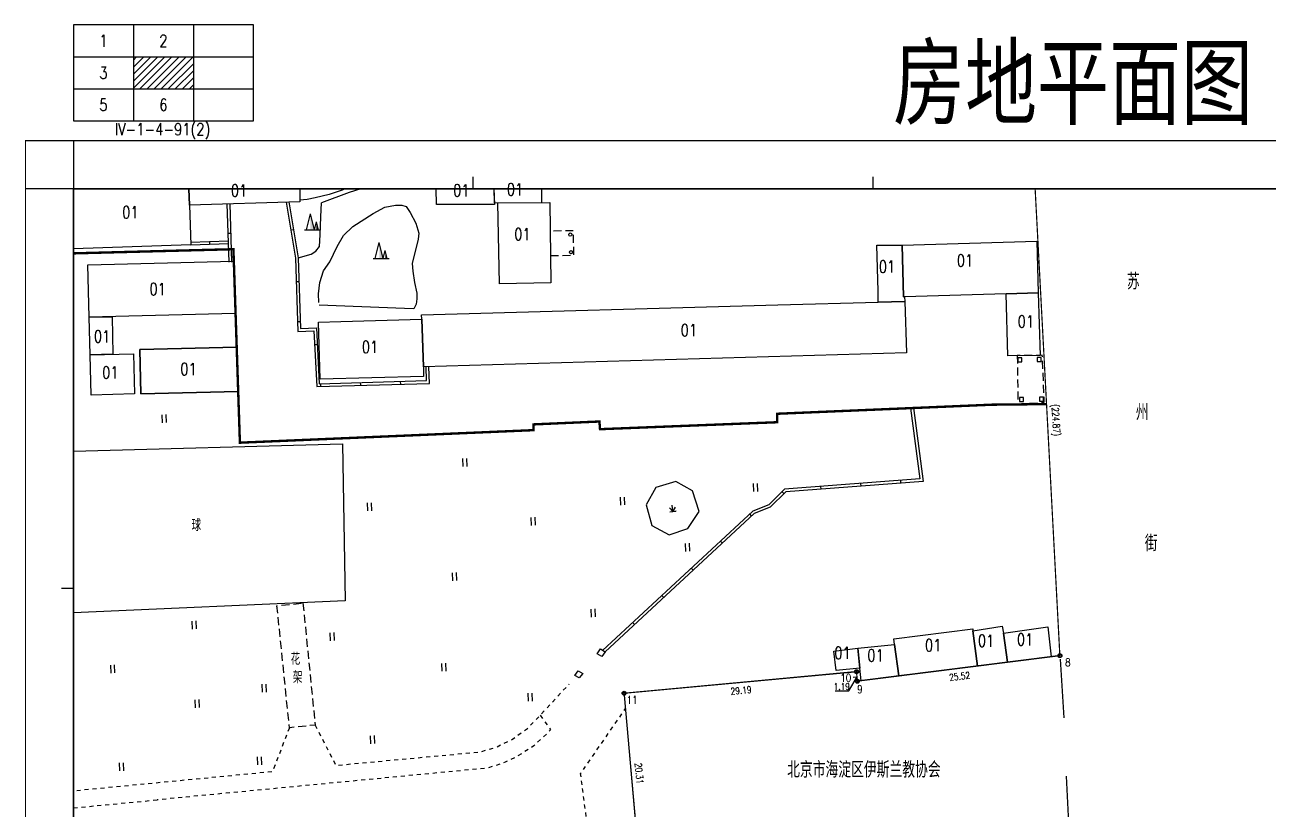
# Model space of a CAD drawing. Extents: x -9390 to -4743, y 24196 to 25839.
# Drawn here: x -7246.4 to -6935.4, y 25071 to 25267.3 of the extents above; entities that cross this region are included whole.
import ezdxf
from ezdxf.enums import TextEntityAlignment as Align

# ---------------------------------------------------------------- set-up
doc = ezdxf.new("R2010")
doc.units = 0
doc.header["$MEASUREMENT"] = 0
for name, pattern in [('X5', [3, 2, -1]), ('X6', [2, 1, -1]), ('X87', [7, 5, -2])]:
    doc.linetypes.add(name, pattern=pattern)
doc.layers.get('0').update_dxf_attribs({"linetype": 'CONTINUOUS'})
for name, color, linetype in [('DLDW', 14, 'CONTINUOUS'), ('DLSS', 5, 'CONTINUOUS'), ('DMTZ', 5, 'CONTINUOUS'), ('JMD', 6, 'CONTINUOUS'), ('JZD', 1, 'CONTINUOUS'), ('TK', 7, 'CONTINUOUS'), ('YZH', 2, 'CONTINUOUS'), ('ZBTZ', 5, 'CONTINUOUS')]:
    doc.layers.add(name, color=color, linetype=linetype)
doc.styles.add('HZ', font='rs', dxfattribs={"width": 0.8, "bigfont": 'hztxt'})
doc.styles.add('KHZ', font='rd.shx', dxfattribs={"width": 0.8, "bigfont": 'khz.shx'})
doc.linetypes.add('X20', pattern='A,4.5,[145,symbolx.shx,S=1,R=0,X=0,Y=0],4.5,-0.5,[146,symbolx.shx,S=1,R=0,X=0,Y=0],-0.5', length=10)
doc.linetypes.add('X35', pattern='A,2,[4,symbolt.shx,S=1,R=0,X=0,Y=0],2,[28,symbolt.shx,S=1,R=0,X=0,Y=0],1e-11', length=4)
doc.linetypes.add('X36', pattern='A,2,[4,symbolt.shx,S=1,R=180,X=0,Y=0],2,[28,symbolt.shx,S=1,R=180,X=0,Y=0],1e-11', length=4)
doc.linetypes.add('X4', pattern='A,0,-1e-09,[149,symbolx.shx,S=0.15,R=0,X=0,Y=0],-1.6', length=1.6)
doc.linetypes.add('X71', pattern='A,5,[150,symbolx.shx,S=1,R=0,X=0,Y=1],5', length=10)
doc.linetypes.add('X72', pattern='A,5,[150,symbolx.shx,S=1,R=0,X=0,Y=0],5', length=10)

# ---------------------------------------------------------------- blocks, each defined once
blk = doc.blocks.new('GC124')
for p, q in [((0, -0.8), (-0.75, 0.2)), ((0, -0.8), (0, 0.8)), ((0, -0.8), (0.75, 0.2)), ((-0.8, -0.8), (0.75, -0.8)), ((0.8, -0.8), (0, -0.8))]:
    blk.add_line(p, q)
blk = doc.blocks.new('GC021')
for p, q in [((-1.5, 0), (-0.5, 4)), ((0.5, 0), (-0.5, 4)), ((-2, 0), (2, 0)), ((0.5, 0), (1, 2)), ((1.5, 0), (1, 2))]:
    blk.add_line(p, q)
for points in [[(-0.5, 4), (0.5, 0), (-0.5, 0)], [(1, 2), (1.5, 0), (1, 0)]]:
    blk.add_solid(points)
blk = doc.blocks.new('GC520')
for p, q in [((-0.56, -1), (-0.56, 1)), ((0.44, -1), (0.44, 1))]:
    blk.add_line(p, q)
blk = doc.blocks.new('A$C66C8112C')
at = {"linetype": 'CONTINUOUS'}
for p, q in [((12.15, 424.15), (12.15, 0.15)), ((12.15, 424.15), (12.15, 0.15)), ((524.15, 412.15), (0.15, 412.15)), ((524.15, 412.15), (0.15, 412.15))]:
    blk.add_line(p, q, dxfattribs=at)
at = {"linetype": 'CONTINUOUS', "const_width": 0.3, "flags": 128}
blk.add_lwpolyline([(0.15, 0.15), (524.15, 0.15), (524.15, 424.15), (0.15, 424.15)], close=True, dxfattribs=at)
at = {"linetype": 'CONTINUOUS', "flags": 128}
for points in [[(112.15, 412.15), (112.15, 415.15)], [(212.15, 412.15), (212.15, 415.15)], [(9.15, 312.15), (12.15, 312.15)]]:
    blk.add_lwpolyline(points, dxfattribs=at)

msp = doc.modelspace()

# ---------------------------------------------------------------- linework, layer by layer
at = {"linetype": 'X87', "const_width": 0.6}
msp.add_lwpolyline([(-6990.83, 25172.35), (-7004.49, 25172.2), (-7058.19, 25169.93), (-7058.21, 25167.81), (-7102.51, 25166.07), (-7102.66, 25167.99), (-7119.13, 25167.27), (-7119.12, 25165.83), (-7192.58, 25162.69), (-7194.2, 25211.11), (-7230.15, 25210.18), (-7234.21, 25210.07)], dxfattribs=at)
at = {"linetype": 'CONTINUOUS', "flags": 128}
msp.add_lwpolyline([(-7193.01, 25175.53), (-7193.32, 25186.58), (-7217.61, 25185.99), (-7217.35, 25174.94)], close=True, dxfattribs=at)
msp.add_lwpolyline([(-7039.2, 25104.04), (-7038.29, 25104.11)], dxfattribs=at)
at = {"layer": 'DLDW', "linetype": 'X4', "flags": 128}
for points in [[(-7177.99, 25208.97), (-7174.75, 25209.86), (-7173.55, 25210.62), (-7172.66, 25211.77), (-7172.53, 25214.75), (-7172.33, 25219.19), (-7172.13, 25222.75)], [(-7172.88, 25197.74), (-7172.94, 25199.96), (-7172.61, 25202.81), (-7171.66, 25205.73), (-7170.07, 25207.95), (-7168.23, 25211.82), (-7166.64, 25214.55), (-7164.35, 25216.77), (-7159.22, 25220.06), (-7156.3, 25221.65), (-7153.7, 25222.15), (-7152.12, 25222.15), (-7150.98, 25221.77), (-7150.03, 25220.31), (-7148.58, 25217.64), (-7147.83, 25215.16), (-7148.02, 25213.64), (-7149.49, 25207.55), (-7149.36, 25205.64), (-7148.93, 25202.78), (-7148.36, 25200.12), (-7148.3, 25198.72), (-7148.49, 25197.32), (-7149.07, 25196.18), (-7151.41, 25196.25), (-7172.75, 25197.08)]]:
    msp.add_lwpolyline(points, dxfattribs=at)
at = {"layer": 'DLSS', "linetype": 'X6', "flags": 128}
for points in [[(-7173.76, 25092.01), (-7173.76, 25092.01), (-7168.6, 25081.94), (-7132.65, 25085.29), (-7128.72, 25086.38), (-7124.76, 25088.29), (-7121.75, 25090.37), (-7120.68, 25091.18), (-7117.45, 25094.5), (-7110.21, 25102.31)], [(-7117.45, 25094.5), (-7114.86, 25090.8), (-7119.05, 25086.82), (-7123.69, 25083.92), (-7126.2, 25082.7), (-7130.57, 25081.26), (-7213.26, 25073.3)], [(-7052.85, 25030.2), (-7071.29, 25032.95), (-7086.78, 25036.81), (-7089.6, 25037.75), (-7093, 25039.18), (-7097.65, 25041.96), (-7099.85, 25043.93), (-7100.83, 25045.26), (-7101.91, 25047.08), (-7103.18, 25049.67), (-7103.66, 25051.52), (-7103.88, 25053.34), (-7107.37, 25079.87), (-7096.11, 25096.18)], [(-7180.19, 25091.36), (-7180.19, 25091.36), (-7184.46, 25080.33), (-7234.21, 25075.51)], [(-7234.21, 25071.29), (-7213.26, 25073.3)]]:
    msp.add_lwpolyline(points, dxfattribs=at)
at = {"layer": 'DMTZ', "linetype": 'X35', "flags": 128}
msp.add_lwpolyline([(-7166.26, 25226.26), (-7166.99, 25225.91), (-7170.23, 25224.84), (-7173.77, 25223.96), (-7175.74, 25223.58), (-7177.58, 25223.39)], dxfattribs=at)
at = {"layer": 'DMTZ', "linetype": 'X36', "flags": 128}
msp.add_lwpolyline([(-7162.36, 25226.26), (-7165.29, 25225.28), (-7172.13, 25222.75)], dxfattribs=at)
at = {"layer": 'JMD', "linetype": 'CONTINUOUS'}
for points in [[(-7205.35, 25226.26), (-7205.19, 25222.15), (-7204.89, 25212.19), (-7234.21, 25211.2)], [(-7218.67, 25226.26), (-7218.67, 25226.23), (-7218, 25226.26)], [(-7177.61, 25226.26), (-7177.58, 25223.01), (-7205.19, 25222.15), (-7205.35, 25226.26)], [(-7129.03, 25226.26), (-7128.94, 25222.31), (-7143.44, 25222.33), (-7143.49, 25226.26)]]:
    msp.add_lwpolyline(points, dxfattribs=at)
at = {"layer": 'JMD', "linetype": 'CONTINUOUS', "flags": 128}
msp.add_lwpolyline([(-7129.03, 25226.26), (-7128.95, 25222.68), (-7117.06, 25222.78), (-7117.08, 25226.26)], dxfattribs=at)
at = {"layer": 'JMD', "linetype": 'CONTINUOUS'}
for points in [[(-7128.05, 25222.69), (-7115.07, 25222.8), (-7114.85, 25202.68), (-7127.65, 25202.44)], [(-7033.26, 25212.1), (-7026.93, 25212.15), (-7026.57, 25199.2), (-7026.32, 25199.2), (-7026.26, 25198.06), (-7032.91, 25197.88), (-7032.98, 25200.57)], [(-7026.93, 25212.15), (-6993.3, 25213.12), (-6992.94, 25200.17), (-7000.92, 25199.93), (-7026.32, 25199.2), (-7026.57, 25199.2)], [(-7230.6, 25207.19), (-7194.1, 25208.12), (-7193.79, 25195.06), (-7230.27, 25194.07), (-7230.27, 25194.07)], [(-7000.92, 25199.93), (-6992.94, 25200.17), (-6992.39, 25184.55), (-7000.5, 25184.44)], [(-7147.17, 25194.72), (-7058.05, 25197.18), (-7032.91, 25197.88), (-7026.26, 25198.06), (-7025.84, 25185.17), (-7146.69, 25181.64), (-7147.11, 25193.64)], [(-7230.27, 25194.07), (-7224.53, 25194.22), (-7224.33, 25184.81), (-7230.02, 25184.65)], [(-7172.89, 25192.85), (-7167.31, 25193.03), (-7147.11, 25193.64), (-7146.69, 25181.64), (-7146.63, 25179.23), (-7172.47, 25178.56)], [(-7230.02, 25184.65), (-7230.02, 25184.65), (-7219.21, 25184.95), (-7218.98, 25174.92), (-7229.76, 25174.56), (-7229.76, 25174.56)], [(-7217.61, 25185.99), (-7193.32, 25186.58), (-7193.01, 25175.53), (-7217.35, 25174.94)], [(-7029.03, 25113.58), (-7009.28, 25116.14), (-7009.23, 25115.64), (-7008.11, 25106.79), (-7027.81, 25104.31), (-7028.86, 25112.18)], [(-7009.23, 25115.64), (-7001.92, 25116.77), (-7001.64, 25114.99), (-7000.61, 25107.74), (-7008.11, 25106.79)], [(-7001.64, 25114.99), (-6990.53, 25116.57), (-6989.65, 25109.12), (-7000.61, 25107.74)], [(-7038.06, 25111.26), (-7038, 25111.26), (-7028.86, 25112.18), (-7027.81, 25104.31), (-7037.2, 25103.12), (-7037.52, 25106.3)], [(-7044.03, 25110.48), (-7038.06, 25111.26), (-7037.52, 25106.3), (-7043.42, 25105.65)]]:
    msp.add_lwpolyline(points, close=True, dxfattribs=at)
at = {"layer": 'JZD', "linetype": 'X87', "const_width": 0.3, "flags": 128}
msp.add_lwpolyline([(-6993.69, 25226.26), (-6987.53, 25109.89)], dxfattribs=at)
at = {"layer": 'JZD', "linetype": 'CONTINUOUS', "const_width": 0.3, "flags": 128}
for points in [[(-6987.99, 25109.33), (-7037.65, 25103.07)], [(-7038.86, 25105.32), (-7095.99, 25100.03)], [(-7038.19, 25103.5), (-7038.32, 25104.87)], [(-7096.44, 25099.49), (-7092.96, 25060.02)]]:
    msp.add_lwpolyline(points, dxfattribs=at)
at = {"layer": 'JZD', "linetype": 'X72', "flags": 128}
msp.add_lwpolyline([(-6987.99, 25109.33), (-7037.65, 25103.07)], dxfattribs=at)
at = {"layer": 'JZD', "linetype": 'CONTINUOUS', "flags": 128}
for points in [[(-6987.4, 25108.51), (-6986.54, 25093.84)], [(-7043.72, 25100.62), (-7040.31, 25100.62), (-7038.24, 25104.13)], [(-6984.98, 25062.56), (-6985.84, 25079.2)]]:
    msp.add_lwpolyline(points, dxfattribs=at)
at = {"layer": 'JZD', "linetype": 'X71', "flags": 128}
for points in [[(-7038.86, 25105.32), (-7095.99, 25100.03)], [(-7096.44, 25099.49), (-7092.96, 25060.02)]]:
    msp.add_lwpolyline(points, dxfattribs=at)
at = {"layer": 'JZD', "linetype": 'CONTINUOUS'}
for centre, radius in [((-6987.5, 25109.39), 0.5), ((-6987.5, 25109.39), 0.4), ((-6987.5, 25109.39), 0.4), ((-6987.5, 25109.39), 0.4), ((-6987.5, 25109.39), 0.4), ((-7038.36, 25105.37), 0.5), ((-7038.36, 25105.37), 0.4), ((-7038.36, 25105.37), 0.4), ((-7038.14, 25103), 0.5), ((-7038.14, 25103), 0.4), ((-7038.14, 25103), 0.4), ((-7096.48, 25099.99), 0.5), ((-7096.48, 25099.99), 0.4), ((-7096.48, 25099.99), 0.4)]:
    msp.add_circle(centre, radius, dxfattribs=at)
for p in [(-6987.5, 25109.39), (-6987.5, 25109.39), (-6987.5, 25109.39), (-7038.36, 25105.37), (-7038.36, 25105.37), (-7038.36, 25105.37), (-7096.48, 25099.99), (-7096.48, 25099.99), (-7096.48, 25099.99)]:
    msp.add_point(p, dxfattribs=at)
at = {"layer": 'JZD', "color": 7, "linetype": 'CONTINUOUS'}
msp.add_point((-7038.14, 25103), dxfattribs=at)
msp.add_point((-7038.14, 25103), dxfattribs=at)
msp.add_point((-7038.14, 25103), dxfattribs=at)
at = {"layer": 'TK', "linetype": 'CONTINUOUS'}
for p, q in [((-7219.21, 25267.26), (-7219.21, 25243.26)), ((-7204.21, 25267.26), (-7204.21, 25243.26)), ((-7234.21, 25259.26), (-7189.21, 25259.26)), ((-7219.21, 25251.38), (-7211.33, 25259.26)), ((-7219.21, 25253.15), (-7213.1, 25259.26)), ((-7219.21, 25254.92), (-7214.87, 25259.26)), ((-7219.21, 25256.69), (-7216.64, 25259.26)), ((-7219.21, 25258.45), (-7218.4, 25259.26)), ((-7217.57, 25251.26), (-7209.57, 25259.26)), ((-7215.8, 25251.26), (-7207.8, 25259.26)), ((-7214.03, 25251.26), (-7206.03, 25259.26)), ((-7212.26, 25251.26), (-7204.26, 25259.26)), ((-7210.49, 25251.26), (-7204.21, 25257.54)), ((-7208.73, 25251.26), (-7204.21, 25255.78)), ((-7206.96, 25251.26), (-7204.21, 25254.01)), ((-7205.19, 25251.26), (-7204.21, 25252.24)), ((-7234.21, 25251.26), (-7189.21, 25251.26)), ((-7234.21, 25226.26), (-6734.21, 25226.26)), ((-7234.21, 24826.26), (-7234.21, 25226.26)), ((-7234.21, 25226.26), (-6734.21, 25226.26)), ((-7234.21, 24826.26), (-7234.21, 25226.26))]:
    msp.add_line(p, q, dxfattribs=at)
at = {"layer": 'TK', "linetype": 'CONTINUOUS', "flags": 128}
msp.add_lwpolyline([(-7234.21, 25243.26), (-7189.21, 25243.26), (-7189.21, 25267.26), (-7234.21, 25267.26)], close=True, dxfattribs=at)
at = {"layer": 'YZH', "linetype": 'CONTINUOUS', "flags": 128}
for points in [[(-7195.28, 25207.84), (-7195.74, 25222.45)], [(-7194.58, 25207.86), (-7195.04, 25222.47)], [(-7181, 25222.89), (-7178.68, 25208.85)], [(-7180.31, 25223), (-7177.99, 25208.97)], [(-7195.51, 25215.14), (-7194.81, 25215.16)], [(-7179.15, 25215.98), (-7179.84, 25215.87)], [(-7204.92, 25212.89), (-7195.45, 25213.2)], [(-7204.89, 25212.19), (-7195.43, 25212.5)], [(-7200.18, 25213.04), (-7200.16, 25212.34)], [(-7178.68, 25208.85), (-7178.08, 25190.5), (-7174.05, 25190.7), (-7173.38, 25176.74), (-7145.18, 25177.54), (-7145.3, 25181.68)], [(-7177.99, 25208.97), (-7177.41, 25191.24), (-7173.39, 25191.43), (-7172.72, 25177.46), (-7145.9, 25178.22), (-7146, 25181.66)], [(-7177.79, 25202.96), (-7178.49, 25202.93)], [(-7177.46, 25192.96), (-7178.16, 25192.94)], [(-7173.18, 25187.19), (-7173.88, 25187.15)], [(-7172.45, 25177.47), (-7172.43, 25176.77)], [(-7162.46, 25177.75), (-7162.44, 25177.05)], [(-7152.46, 25178.04), (-7152.44, 25177.34)], [(-7024.84, 25171.36), (-7022.52, 25153.64), (-7056.34, 25151.04), (-7060.32, 25147.14), (-7064.3, 25145.59), (-7101.86, 25110.72)], [(-7024.14, 25171.39), (-7021.73, 25153), (-7056.04, 25150.36), (-7059.93, 25146.54), (-7063.92, 25144.99), (-7101.23, 25110.35)], [(-7037.23, 25151.81), (-7037.28, 25152.5)], [(-7027.26, 25152.57), (-7027.31, 25153.27)], [(-7056.49, 25149.92), (-7056.97, 25150.42)], [(-7047.2, 25151.04), (-7047.25, 25151.74)], [(-7064.59, 25144.37), (-7065.07, 25144.88)], [(-7071.92, 25137.57), (-7072.4, 25138.08)], [(-7079.25, 25130.76), (-7079.72, 25131.27)], [(-7086.58, 25123.96), (-7087.05, 25124.47)], [(-7093.91, 25117.15), (-7094.38, 25117.67)]]:
    msp.add_lwpolyline(points, dxfattribs=at)
at = {"layer": 'YZH', "linetype": 'X5', "flags": 128}
msp.add_lwpolyline([(-7114.93, 25209.54), (-7109.02, 25209.6), (-7109.19, 25215.72), (-7114.99, 25215.66)], dxfattribs=at)
for points in [[(-6998.15, 25184.47), (-6997.98, 25172.4), (-6991.41, 25172.8), (-6991.9, 25184.58), (-6992.39, 25184.55)], [(-7176.81, 25122.56), (-7173.76, 25092.01), (-7180.19, 25091.36), (-7183.31, 25121.89)]]:
    msp.add_lwpolyline(points, close=True, dxfattribs=at)
at = {"layer": 'YZH', "linetype": 'CONTINUOUS'}
for points in [[(-6998, 25182.95), (-6997, 25182.95), (-6997, 25183.95), (-6998, 25183.95)], [(-6993.21, 25183.02), (-6992.21, 25183.02), (-6992.21, 25184.02), (-6993.21, 25184.02)], [(-6997.59, 25172.97), (-6996.59, 25172.97), (-6996.59, 25173.97), (-6997.59, 25173.97)], [(-6992.6, 25173.09), (-6991.6, 25173.09), (-6991.6, 25174.09), (-6992.6, 25174.09)]]:
    msp.add_lwpolyline(points, close=True, dxfattribs=at)
at = {"layer": 'YZH', "linetype": 'X20', "flags": 128}
for points in [[(-7166.92, 25162.42), (-7166.27, 25123.08), (-7234.21, 25120.09)], [(-7234.21, 25160.56), (-7166.92, 25162.42)]]:
    msp.add_lwpolyline(points, dxfattribs=at)
at = {"layer": 'YZH', "linetype": 'CONTINUOUS', "flags": 128}
for points in [[(-7101.23, 25110.35), (-7102.02, 25109.16), (-7103.21, 25109.87), (-7102.42, 25111.06)], [(-7106.82, 25104.92), (-7107.75, 25103.82), (-7108.79, 25104.44), (-7108, 25105.63)]]:
    msp.add_lwpolyline(points, close=True, dxfattribs=at)
at = {"layer": 'YZH', "linetype": 'CONTINUOUS'}
for centre in [(-7109.94, 25214.78), (-7109.75, 25210.37)]:
    msp.add_circle(centre, 0.4, dxfattribs=at)
at = {"layer": 'ZBTZ', "linetype": 'CONTINUOUS', "flags": 128}
msp.add_lwpolyline([(-7083.54, 25152.95), (-7088.58, 25151.48), (-7091.01, 25147.15), (-7089.58, 25141.94), (-7085.18, 25139.59), (-7080.53, 25141.25), (-7077.73, 25145.51), (-7079.37, 25150.64), (-7083.54, 25152.95)], dxfattribs=at)

# ---------------------------------------------------------------- block references
at = {"layer": 'DLDW', "linetype": 'CONTINUOUS'}
for p in [(-7174.43, 25215.95), (-7157.21, 25208.82)]:
    msp.add_blockref('GC021', p, dxfattribs=at)
at = {"layer": 'TK', "linetype": 'CONTINUOUS'}
msp.add_blockref('A$C66C8112C', (-7246.36, 24814.11), dxfattribs=at)
at = {"layer": 'ZBTZ', "linetype": 'CONTINUOUS'}
for name, p, rotation in [('GC520', (-7211.41, 25168.7), 2.361091808748585), ('GC520', (-7136.2, 25157.74), 2.361091808748585), ('GC520', (-7063.55, 25151.48), 2.361091808748585), ('GC520', (-7160.07, 25146.64), 2.361091808748585), ('GC520', (-7096.82, 25148.08), 2.361091808748585), ('GC124', (-7084.37, 25146.27), 5.718931442046469), ('GC520', (-7119.11, 25143), 2.361091808748585), ('GC520', (-7080.5, 25136.5), 2.361091808748585), ('GC520', (-7138.82, 25129.18), 2.361091808748585), ('GC520', (-7104.12, 25120.08), 2.361091808748585), ('GC520', (-7203.9, 25117.06), 2.361091808748585), ('GC520', (-7169.39, 25114.16), 2.361091808748585), ('GC520', (-7224.3, 25106.04), 2.361091808748585), ('GC520', (-7141.49, 25106.49), 2.361091808748585), ('GC520', (-7186.43, 25101.24), 2.361091808748585), ('GC520', (-7119.92, 25099.02), 2.361091808748585), ('GC520', (-7203.2, 25097.37), 2.361091808748585), ('GC520', (-7159.35, 25088.35), 2.361091808748585), ('GC520', (-7187.6, 25083.08), 2.361091808748585), ('GC520', (-7222.07, 25081.56), 2.361091808748585)]:
    msp.add_blockref(name, p, dxfattribs=dict(at, rotation=rotation))

# ---------------------------------------------------------------- texts
at = {"color": 7, "linetype": 'CONTINUOUS', "style": 'HZ', "width": 0.8}
msp.add_text('IV-1-4-91(2)', height=3, dxfattribs=at).set_placement((-7223.86, 25239.62))
at = {"layer": 'DLDW', "linetype": 'CONTINUOUS', "style": 'HZ', "width": 0.8}
msp.add_text('球', height=3, dxfattribs=at).set_placement((-7203.48, 25142.21), align=Align.MIDDLE)
at = {"layer": 'JMD', "linetype": 'CONTINUOUS', "style": 'HZ', "width": 0.8}
for p in [(-7190.73, 25224.32), (-7135.14, 25224.34), (-7121.71, 25224.59), (-7217.91, 25218.86), (-7119.86, 25213.39), (-7009.17, 25206.78), (-7028.67, 25205.25), (-7078.23, 25189.34), (-7017.13, 25110.49), (-7003.89, 25111.64), (-6994.14, 25111.94), (-7039.81, 25108.56), (-7031.54, 25107.96)]:
    msp.add_text('01', height=3, dxfattribs=at).set_placement(p, align=Align.RIGHT)
for p in [(-7213.14, 25201.15), (-6996, 25193.02), (-7227.04, 25189.3), (-7160.04, 25186.65), (-7224.98, 25180.25), (-7205.44, 25181.13)]:
    msp.add_text('01', height=3, dxfattribs=at).set_placement(p, align=Align.MIDDLE)
at = {"layer": 'JZD', "color": 0, "linetype": 'CONTINUOUS', "style": 'HZ', "width": 0.8}
for s, p in [('苏', (-6970.73, 25201.04)), ('州', (-6968.5, 25168.29)), ('街', (-6966.27, 25135.54))]:
    msp.add_text(s, height=4, dxfattribs=at).set_placement(p)
at = {"layer": 'JZD', "color": 7, "linetype": 'CONTINUOUS', "style": 'HZ', "width": 0.8}
for s, rotation, p in [('(224.87)', 273.0307, (-6988.59, 25168.33)), ('25.52', 7.1888, (-7012.57, 25104.21)), ('29.19', 5.2885, (-7067.24, 25100.69)), ('20.31', 275.0363, (-7092.71, 25079.93))]:
    msp.add_text(s, height=1.7, rotation=rotation, dxfattribs=at).set_placement(p, align=Align.MIDDLE)
at = {"layer": 'JZD', "linetype": 'CONTINUOUS', "style": 'HZ', "width": 0.8}
for s, p in [('8', (-6985.5, 25107.72)), ('10', (-7041.04, 25103.84)), ('9', (-7037.5, 25100.98)), ('11', (-7094.49, 25098.32))]:
    msp.add_text(s, height=2, dxfattribs=at).set_placement(p, align=Align.MIDDLE)
at = {"layer": 'JZD', "color": 7, "linetype": 'CONTINUOUS', "style": 'HZ', "width": 0.8}
msp.add_text('1.19', height=1.7, dxfattribs=at).set_placement((-7042.05, 25101.67), align=Align.MIDDLE)
at = {"layer": 'JZD', "color": 0, "linetype": 'CONTINUOUS', "style": 'HZ', "width": 0.8}
msp.add_text('北京市海淀区伊斯兰教协会', height=4, dxfattribs=at).set_placement((-7036.52, 25081.04), align=Align.MIDDLE)
at = {"layer": 'TK', "linetype": 'CONTINUOUS'}
for s, height, style, width, p in [('1', 3, 'HZ', 0.8, (-7226.71, 25263.26)), ('2', 3, 'HZ', 0.8, (-7211.71, 25263.26)), ('房地平面图', 20, 'KHZ', 1.25, (-6984.21, 25253.26)), ('3', 3, 'HZ', 0.8, (-7226.71, 25255.26)), ('5', 3, 'HZ', 0.8, (-7226.71, 25247.26)), ('6', 3, 'HZ', 0.8, (-7211.71, 25247.26))]:
    msp.add_text(s, height=height, dxfattribs=dict(at, style=style, width=width)).set_placement(p, align=Align.MIDDLE)
at = {"layer": 'YZH', "linetype": 'CONTINUOUS', "style": 'HZ', "width": 0.8}
for s, p in [('花', (-7178.68, 25108.76)), ('架', (-7178.13, 25104.15))]:
    msp.add_text(s, height=3, dxfattribs=at).set_placement(p, align=Align.MIDDLE)

doc.saveas('drawing.dxf')
